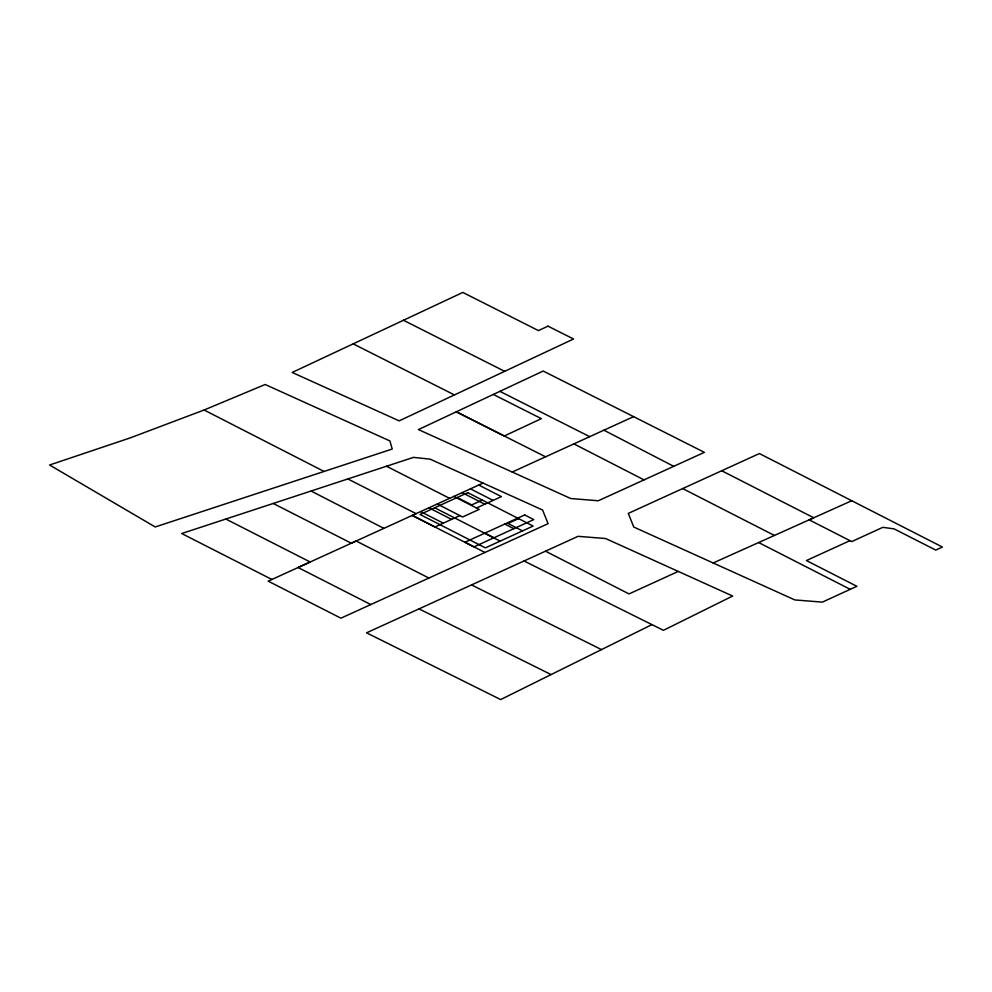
<?xml version="1.0" encoding="UTF-8"?>
<svg xmlns="http://www.w3.org/2000/svg" width="992" height="992" viewBox="0 0 992 992"><rect width="100%" height="100%" fill="white"/><g stroke="black" fill="none" stroke-linecap="round" stroke-linejoin="round"><path stroke-width="1.49" d="M651.93 624.613L500.662 699.571L366.544 632.822L578.063 536.325L605.604 538.532L732.654 596.031L663.425 630.329L524.024 560.976M493.334 394.432L418.438 429.586L570.735 498.517L598.288 500.762L704.37 452.352L543.194 371.033L493.334 394.432L541.347 418.661L504.271 435.996L456.32 411.804L545.563 456.816M849.946 540.665L806.434 560.542L856.852 586.297L822.343 602.132L794.803 599.924L633.776 527.05L628.296 513.385L759.401 453.555L942.4 547.038L935.766 550.089L894.065 528.872L882.806 527.335L851.756 541.582L809.162 519.845L813.75 517.774L721.692 470.741M271.895 579.464L181.697 533.535L413.466 457.374L430.144 459.16L542.562 510L548.092 523.664L340.913 618.19L268.2 581.151L356.165 541.012L428.879 578.038M483.042 483.092L351.317 543.219L273.209 503.465M512.219 472.031L633.603 416.64M482.323 500.092L471.721 504.928L457.2 497.5M459.879 515.592L434.98 526.963L412.312 515.381M476.482 508.003L501.382 496.632L478.714 485.038M518.593 518.63L508.003 523.466L522.524 530.894M678.28 571.417L629.015 593.923L545.488 551.18M713.161 562.972L851.731 500.724M204.092 410.006L265.174 384.499L389.906 440.944L392.224 449.041L155.198 526.963L49.6 465.012L130.15 437.918L204.092 410.006L324.062 471.436M471.535 584.92L601.499 649.599M419.033 608.877L551.081 674.585M403.508 320.292L504.668 371.33M499.894 391.356L589.719 436.666M353.264 343.889L454.423 394.928M347.832 478.938L416.082 513.658M386.496 466.228L449.612 498.356M434.707 507.78L500.166 541.124M412.226 515.418L484.939 552.457M225.829 519.039L310.174 561.993L298.071 567.511L370.785 604.55M682.67 488.572L774.417 535.457M758.644 542.537L850.231 589.335M470.406 488.833L493.086 500.414M462.111 492.627L484.778 504.209M453.815 496.409L479.198 509.392L462.607 516.981L437.212 503.998M504.767 524.049L513.844 528.686M484.852 533.15L493.917 537.788M428.916 507.792L451.583 519.386M420.608 511.587L443.288 523.168M311.042 491.028L383.879 528.364M573.897 443.883L644.044 479.88M603.905 430.193L673.729 466.339M547.981 326.145L538.482 330.609L462.818 292.429L292.194 372.459L399.168 420.868L573.55 338.991L547.981 326.145M467.79 492.664L420.05 514.476L485.373 547.869L533.126 526.058L467.79 492.664M524.694 514.947L464.926 542.252L474.002 546.89L533.758 519.585L524.694 514.947"/></g></svg>
